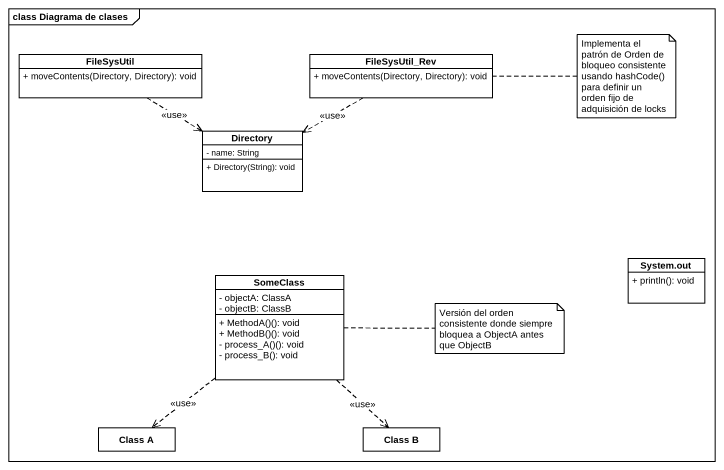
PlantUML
@startuml
mainframe class Diagrama de clases
hide circle
hide empty members
skinparam classAttributeIconSize 0
class FileSysUtil {
  + moveContents(Directory, Directory): void
}
class FileSysUtil_Rev {
  + moveContents(Directory, Directory): void
}
class Directory {
  - name: String
  + Directory(String): void
}
class SomeClass {
  - objectA: ClassA
  - objectB: ClassB
  + MethodA()(): void
  + MethodB()(): void
  - process_A()(): void
  - process_B(): void
}
class "System.out" as System_out {
  + println(): void
}
class "Class A" as Class_A
class "Class B" as Class_B
FileSysUtil ..> Directory : <<use>>
FileSysUtil_Rev .left.> Directory : <<use>>
SomeClass ..> Class_A : <<use>>
SomeClass ..> Class_B : <<use>>
note right of FileSysUtil_Rev : Implementa el patrón de Orden de bloqueo consistente usando hashCode() para definir un orden fijo de adquisición de locks
note right of SomeClass : Versión del orden consistente donde siempre bloquea a ObjectA antes que ObjectB
@enduml
